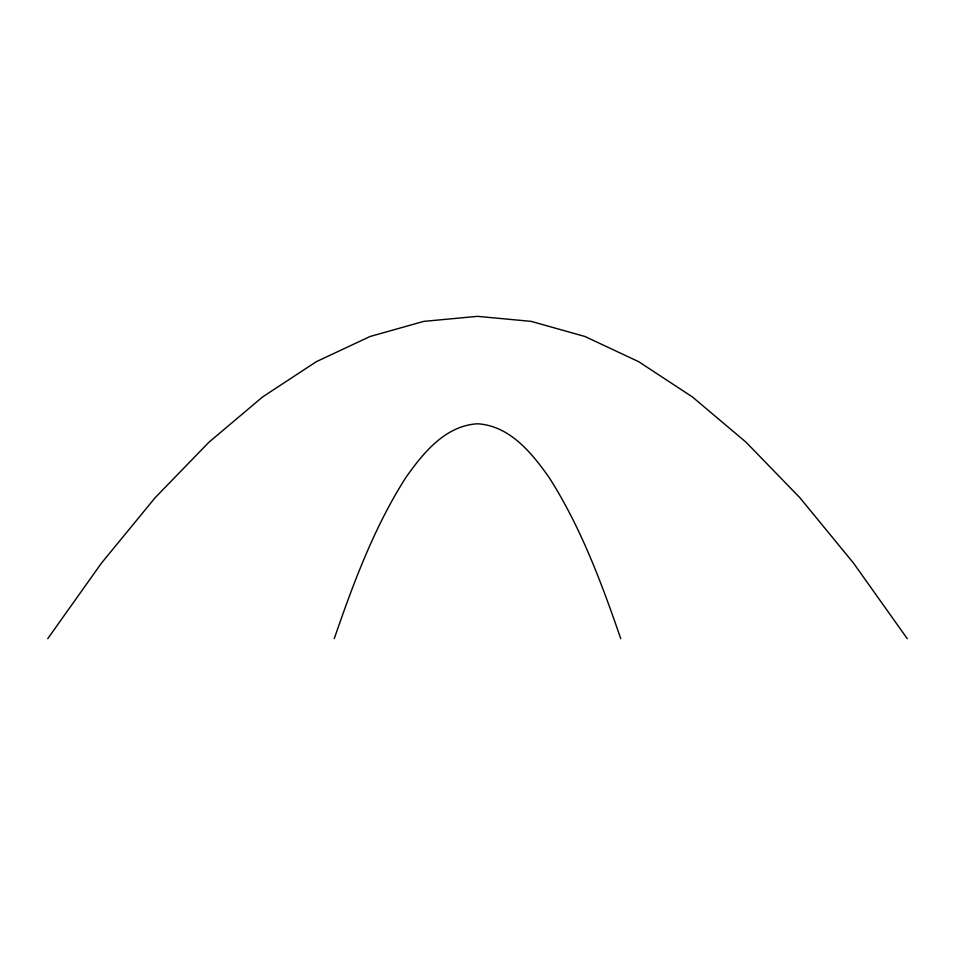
<?xml version="1.0" encoding="UTF-8"?>
<svg xmlns="http://www.w3.org/2000/svg" width="955" height="955" viewBox="0 0 955 955"><rect width="100%" height="100%" fill="white"/><g stroke="black" fill="none" stroke-linecap="round" stroke-linejoin="round"><path stroke-width="1.43" d="M334.25 638.656C353.434 583.063 374.085 527.303 405.875 477.5C423.161 453.052 445.173 425.703 477.5 423.781C509.827 425.703 531.84 453.052 549.125 477.5C580.915 527.303 601.566 583.063 620.75 638.656M47.75 638.656L101.469 563.116L155.188 497.651L208.906 442.249L262.625 396.922L316.344 361.67L370.062 336.494L423.781 321.381L477.5 316.344L531.219 321.381L584.938 336.494L638.656 361.67L692.375 396.922L746.094 442.249L799.813 497.651L853.531 563.116L907.25 638.656"/></g></svg>
